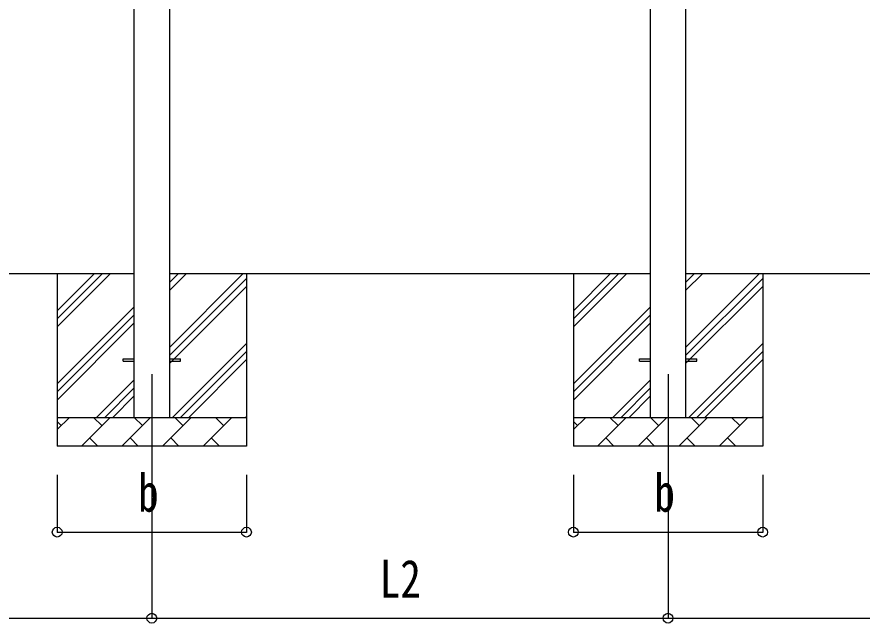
# Model space of a CAD drawing. Units: millimetres, scale not verified. Extents: x -16820 to 16820, y -11880 to 11880.
# Drawn here: x -2580 to 366, y -5917 to -3804 of the extents above; entities that cross this region are included whole.
import ezdxf
from ezdxf.enums import TextEntityAlignment as Align

# ---------------------------------------------------------------- set-up
doc = ezdxf.new("R2010")
doc.units = ezdxf.units.MM
doc.header["$LTSCALE"] = 50
for name, color, linetype in [('0-3_YKK_12', 2, 'Continuous'), ('0-4_YKK_13', 4, 'Continuous'), ('0-5_YKK_A1', 4, 'Continuous'), ('0-6_YKK_D', 6, 'Continuous')]:
    doc.layers.add(name, color=color, linetype=linetype)
doc.styles.add('ＭＳ ゴシック', font='')
doc.styles.get('ＭＳ ゴシック').set_extended_font_data('MS Gothic')

msp = doc.modelspace()

# ---------------------------------------------------------------- linework, layer by layer
at = {"layer": '0-3_YKK_12'}
for p, q in [((-2110.02, -5050), (-2110.02, -5550)), ((-310.02, -5050), (-310.02, -5550))]:
    msp.add_line(p, q, dxfattribs=at)
at = {"layer": '0-4_YKK_13'}
for p, q in [((-2210.02, -4995.5), (-2172.52, -4995.5)), ((-2210.02, -5004.5), (-2210.02, -4995.5)), ((-2210.02, -5004.5), (-2172.52, -5004.5)), ((-2047.52, -4995.5), (-2010.02, -4995.5)), ((-2047.52, -5004.5), (-2010.02, -5004.5)), ((-2010.02, -5004.5), (-2010.02, -4995.5)), ((-410.02, -4995.5), (-372.52, -4995.5)), ((-410.02, -5004.5), (-410.02, -4995.5)), ((-410.02, -5004.5), (-372.52, -5004.5)), ((-247.52, -4995.5), (-210.02, -4995.5)), ((-247.52, -5004.5), (-210.02, -5004.5)), ((-210.02, -5004.5), (-210.02, -4995.5))]:
    msp.add_line(p, q, dxfattribs=at)
at = {"layer": '0-5_YKK_A1'}
for p, q in [((-2172.52, -2325.35), (-2172.52, -5200)), ((-2047.52, -5200), (-2047.52, -2325.35)), ((-372.52, -2299.64), (-372.52, -5200)), ((-247.52, -5200), (-247.52, -2299.64)), ((-2172.52, -4700), (-3847.52, -4700)), ((-2440.02, -4700), (-2440.02, -5300)), ((-2440.02, -4885.05), (-2254.97, -4700)), ((-2440.02, -4856.77), (-2283.25, -4700)), ((-2440.02, -4828.48), (-2311.53, -4700)), ((-372.52, -4700), (-2047.52, -4700)), ((-2047.52, -4955.1), (-1792.42, -4700)), ((-2047.52, -4757.11), (-1990.41, -4700)), ((-2047.52, -4728.82), (-2018.69, -4700)), ((-1780.02, -4700), (-1780.02, -5300)), ((-640.02, -4700), (-640.02, -5300)), ((-640.02, -4885.05), (-454.97, -4700)), ((-640.02, -4856.77), (-483.25, -4700)), ((-640.02, -4828.48), (-511.53, -4700)), ((1427.48, -4700), (-247.52, -4700)), ((-247.52, -4955.1), (7.58, -4700)), ((-247.52, -4757.11), (-190.41, -4700)), ((-247.52, -4728.82), (-218.69, -4700)), ((19.98, -4700), (19.98, -5300)), ((-2047.52, -4983.38), (-1780.02, -4715.88)), ((-2047.52, -5011.67), (-1780.02, -4744.17)), ((-247.52, -4983.38), (19.98, -4715.88)), ((-247.52, -5011.67), (19.98, -4744.17)), ((-2440.02, -5083.04), (-2172.52, -4815.54)), ((-640.02, -5083.04), (-372.52, -4815.54)), ((-2440.02, -5111.32), (-2172.52, -4843.82)), ((-640.02, -5111.32), (-372.52, -4843.82)), ((-2440.02, -5139.61), (-2172.52, -4872.11)), ((-640.02, -5139.61), (-372.52, -4872.11)), ((-2037.86, -5200), (-1780.02, -4942.16)), ((-237.86, -5200), (19.98, -4942.16)), ((-2009.57, -5200), (-1780.02, -4970.44)), ((-209.57, -5200), (19.98, -4970.44)), ((-1981.29, -5200), (-1780.02, -4998.73)), ((-181.29, -5200), (19.98, -4998.73)), ((-2302.42, -5200), (-2172.52, -5070.1)), ((-502.42, -5200), (-372.52, -5070.1)), ((-2274.13, -5200), (-2172.52, -5098.38)), ((-2245.85, -5200), (-2172.52, -5126.67)), ((-474.13, -5200), (-372.52, -5098.38)), ((-445.85, -5200), (-372.52, -5126.67)), ((-2440.02, -5200), (-1780.02, -5200)), ((-2440.02, -5242.89), (-2397.12, -5200)), ((-2425.68, -5228.55), (-2440.02, -5214.21)), ((-2355.7, -5300), (-2255.7, -5200)), ((-2284.25, -5228.55), (-2312.81, -5200)), ((-2214.28, -5300), (-2114.28, -5200)), ((-2142.83, -5228.55), (-2171.39, -5200)), ((-2072.86, -5300), (-1972.86, -5200)), ((-2001.41, -5228.55), (-2029.97, -5200)), ((-1931.44, -5300), (-1831.44, -5200)), ((-1859.99, -5228.55), (-1888.54, -5200)), ((-1783.3, -5200), (-1780.02, -5196.72)), ((-640.02, -5200), (19.98, -5200)), ((-640.02, -5242.89), (-597.12, -5200)), ((-625.68, -5228.55), (-640.02, -5214.21)), ((-555.7, -5300), (-455.7, -5200)), ((-484.25, -5228.55), (-512.81, -5200)), ((-414.28, -5300), (-314.28, -5200)), ((-342.83, -5228.55), (-371.39, -5200)), ((-272.86, -5300), (-172.86, -5200)), ((-201.41, -5228.55), (-229.97, -5200)), ((-131.44, -5300), (-31.44, -5200)), ((-59.99, -5228.55), (-88.54, -5200)), ((16.7, -5200), (19.98, -5196.72)), ((-2327.15, -5271.45), (-2298.59, -5300)), ((-2185.73, -5271.45), (-2157.17, -5300)), ((-2044.3, -5271.45), (-2015.75, -5300)), ((-1902.88, -5271.45), (-1874.33, -5300)), ((-527.15, -5271.45), (-498.59, -5300)), ((-385.73, -5271.45), (-357.17, -5300)), ((-244.3, -5271.45), (-215.75, -5300)), ((-102.88, -5271.45), (-74.33, -5300)), ((-1780.02, -5300), (-2440.02, -5300)), ((19.98, -5300), (-640.02, -5300))]:
    msp.add_line(p, q, dxfattribs=at)
at = {"layer": '0-6_YKK_D'}
for p, q in [((-2440.02, -5400), (-2440.02, -5601)), ((-2110.02, -5400), (-2110.02, -5901)), ((-2110.02, -5400), (-2110.02, -5901)), ((-1780.02, -5400), (-1780.02, -5601)), ((-640.02, -5400), (-640.02, -5601)), ((-310.02, -5400), (-310.02, -5901)), ((-310.02, -5400), (-310.02, -5901)), ((19.98, -5400), (19.98, -5601)), ((-2440.02, -5600), (-1780.02, -5600)), ((-640.02, -5600), (19.98, -5600)), ((-3910.02, -5900), (-2110.02, -5900)), ((-2110.02, -5900), (-310.02, -5900)), ((-310.02, -5900), (1489.98, -5900))]:
    msp.add_line(p, q, dxfattribs=at)
for centre in [(-2440.02, -5600), (-1780.02, -5600), (-640.02, -5600), (19.98, -5600), (-2110.02, -5900), (-2110.02, -5900), (-310.02, -5900), (-310.02, -5900)]:
    msp.add_circle(centre, 17, dxfattribs=at)

# ---------------------------------------------------------------- texts
at = {"layer": '0-6_YKK_D', "style": 'ＭＳ ゴシック', "width": 0.8}
for s, p in [('b', (-2158.02, -5568)), ('b', (-358.02, -5568)), ('L2', (-1315.62, -5868))]:
    msp.add_text(s, height=132, dxfattribs=at).set_placement(p, align=Align.BOTTOM_LEFT)

doc.saveas('drawing.dxf')
